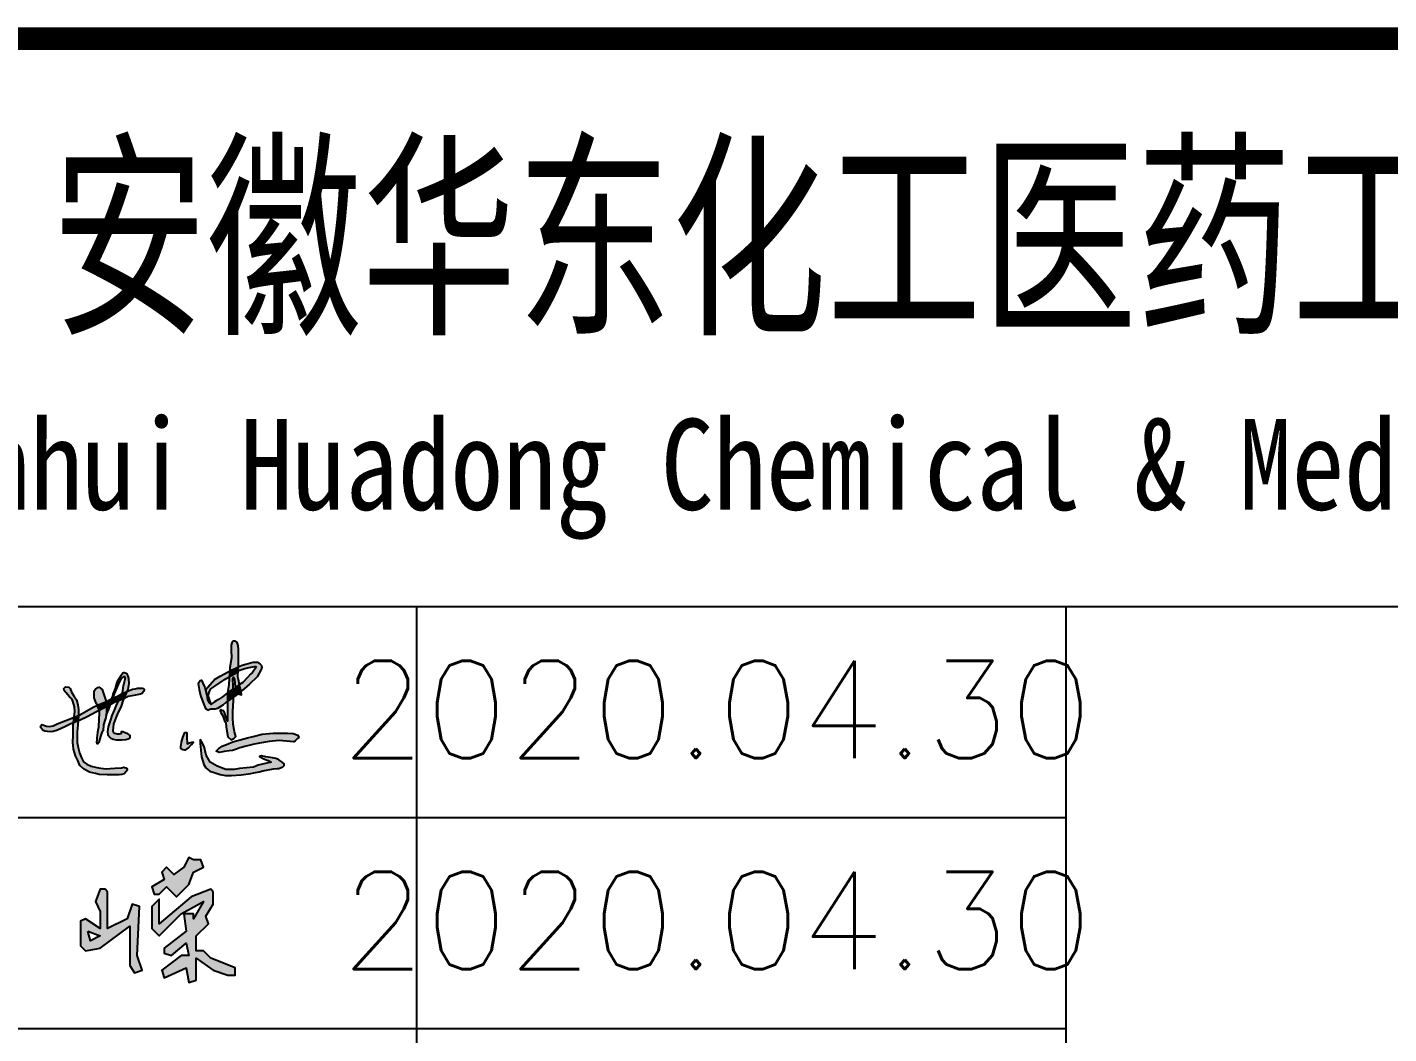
# Model space of a CAD drawing. Header units: millimetres. Extents: x 893615 to 896608, y 39650 to 40458.
# Drawn here: x 895490.57 to 895532.5, y 39689.48 to 39720.49 of the extents above; entities that cross this region are included whole.
import ezdxf
from ezdxf.enums import TextEntityAlignment as Align

# ---------------------------------------------------------------- set-up
doc = ezdxf.new("R2010")
doc.units = ezdxf.units.MM
doc.header["$LTSCALE"] = 1000
doc.header["$MEASUREMENT"] = 0
doc.layers.add('HATCH', color=8, linetype='Continuous')
doc.styles.add('ECEC_TQ', font='txt_l.shx', dxfattribs={"bigfont": 'hztxt_l.shx'})
doc.styles.add('ECEC_TQ_S', font='')
doc.styles.get('ECEC_TQ_S').set_extended_font_data('SimSun')

msp = doc.modelspace()

# ---------------------------------------------------------------- hatches: boundary and pattern name
at = {"linetype": 'Continuous'}
h = msp.add_hatch(color=256, dxfattribs=at)
h.paths.add_polyline_path([(895493.729, 39692.796), (895493.729, 39691.586), (895493.88, 39691.36), (895494.107, 39691.435), (895493.955, 39691.889), (895494.031, 39693.401), (895493.804, 39693.477), (895493.653, 39693.023), (895493.048, 39692.721), (895493.048, 39693.855), (895492.972, 39693.931), (895492.821, 39693.931), (895492.67, 39693.553), (895492.821, 39693.25), (895492.821, 39692.721), (895492.367, 39693.023), (895492.216, 39692.948), (895492.216, 39692.191), (895492.367, 39692.04), (895492.821, 39692.116)])
h.paths.add_polyline_path([(895492.821, 39692.494), (895492.519, 39692.343), (895492.443, 39692.645)], flags=16)
h.paths.add_polyline_path([(895495.544, 39694.082), (895495.695, 39694.46), (895495.997, 39694.611), (895495.922, 39694.838), (895495.695, 39694.838), (895495.544, 39694.914), (895495.392, 39694.611), (895495.09, 39694.385), (895494.863, 39694.611), (895494.712, 39694.46), (895494.787, 39694.233), (895494.409, 39694.006), (895494.485, 39693.78), (895494.636, 39693.78), (895494.863, 39694.006), (895495.165, 39693.704)])
h.paths.add_polyline_path([(895496.3, 39693.477), (895496.3, 39693.855), (895496.224, 39693.931), (895495.619, 39693.704), (895494.636, 39692.872), (895494.636, 39693.628), (895494.409, 39693.401), (895494.409, 39692.721), (895494.636, 39692.494), (895495.317, 39693.175), (895495.997, 39693.553), (895495.695, 39693.023), (895495.695, 39693.175), (895495.392, 39693.175), (895495.468, 39692.645), (895494.787, 39692.116), (895494.787, 39691.965), (895495.014, 39691.889), (895495.468, 39692.267), (895495.544, 39691.889), (895495.317, 39691.889), (895494.712, 39691.435), (895494.787, 39691.208), (895495.468, 39691.511), (895495.544, 39691.057), (895495.77, 39691.133), (895495.77, 39691.813), (895496.3, 39691.435), (895496.754, 39691.284), (895496.98, 39691.284), (895496.98, 39691.511), (895496.224, 39691.813), (895495.997, 39692.04), (895495.77, 39692.04), (895495.77, 39692.494), (895496.149, 39692.872), (895496.073, 39693.099)])
at = {"layer": 'HATCH'}
for points in [[(895497.074, 39701.313), (895497.064, 39701.443), (895497.032, 39701.534), (895496.969, 39701.576), (895496.91, 39701.576), (895496.868, 39701.53), (895496.85, 39701.453), (895496.857, 39701.303), (895496.864, 39701.061), (895496.815, 39700.77), (895496.807, 39700.659), (895496.853, 39700.686), (895496.997, 39700.745), (895497.076, 39700.782), (895497.081, 39700.899)], [(895496.379, 39700.213), (895496.663, 39700.407), (895496.794, 39700.482), (895496.807, 39700.659), (895496.764, 39700.634), (895496.518, 39700.495), (895496.343, 39700.398), (895496.059, 39700.078), (895496.098, 39699.91), (895496.126, 39699.769), (895496.16, 39699.683), (895496.237, 39699.622), (895496.148, 39699.907), (895496.182, 39700.023), (895496.227, 39700.112)], [(895497.076, 39700.782), (895496.997, 39700.745), (895496.853, 39700.686), (895496.807, 39700.659), (895496.794, 39700.482), (895497.006, 39700.604), (895497.069, 39700.645)], [(895497.789, 39700.83), (895497.75, 39700.872), (895497.662, 39700.93), (895497.61, 39700.935), (895497.533, 39700.932), (895497.452, 39700.91), (895497.306, 39700.866), (895497.192, 39700.834), (895497.102, 39700.795), (895497.076, 39700.782), (895497.069, 39700.645), (895497.122, 39700.68), (895497.278, 39700.733), (895497.404, 39700.767), (895497.511, 39700.789), (895497.558, 39700.798), (895497.607, 39700.796), (895497.623, 39700.771), (895497.513, 39700.611), (895497.446, 39700.561), (895497.359, 39700.458), (895497.21, 39700.3), (895497.11, 39700.24), (895497.124, 39700.169), (895497.162, 39700.031), (895497.257, 39700.109), (895497.415, 39700.254), (895497.656, 39700.483), (895497.779, 39700.706), (895497.796, 39700.776)], [(895493.353, 39700.171), (895493.425, 39700.332), (895493.475, 39700.422), (895493.511, 39700.453), (895493.552, 39700.489), (895493.577, 39700.493), (895493.585, 39700.445), (895493.567, 39700.351), (895493.514, 39700.145), (895493.501, 39700.029), (895493.471, 39699.942), (895493.484, 39699.95), (895493.554, 39699.99), (895493.652, 39700.031), (895493.675, 39700.084), (895493.713, 39700.269), (895493.697, 39700.425), (895493.678, 39700.497), (895493.661, 39700.541), (895493.643, 39700.567), (895493.623, 39700.582), (895493.561, 39700.599), (895493.53, 39700.599), (895493.454, 39700.511), (895493.422, 39700.462), (895493.388, 39700.409), (895493.351, 39700.351), (895493.309, 39700.244), (895493.28, 39700.114), (895493.237, 39700.02), (895493.207, 39699.944), (895493.201, 39699.887), (895493.169, 39699.808), (895493.197, 39699.823), (895493.216, 39699.83), (895493.259, 39699.952)], [(895496.052, 39700.106), (895496.037, 39700.145), (895495.981, 39700.281), (895495.946, 39700.351), (895495.938, 39700.374), (895495.895, 39700.366), (895495.878, 39700.335), (895495.837, 39700.277), (895495.869, 39700.089), (895495.912, 39699.908), (895495.984, 39699.709), (895496.065, 39699.507), (895496.151, 39699.45), (895496.193, 39699.475), (895496.23, 39699.481), (895496.255, 39699.482), (895496.305, 39699.482), (895496.36, 39699.483), (895496.431, 39699.503), (895496.593, 39699.608), (895496.686, 39699.685), (895496.739, 39699.721), (895496.741, 39699.98), (895496.583, 39699.857), (895496.464, 39699.783), (895496.393, 39699.74), (895496.337, 39699.709), (895496.263, 39699.656), (895496.237, 39699.622), (895496.16, 39699.683), (895496.126, 39699.769), (895496.098, 39699.91)], [(895497.069, 39700.645), (895497.006, 39700.604), (895496.794, 39700.482), (895496.776, 39700.243), (895496.741, 39699.98), (895496.914, 39700.097), (895496.911, 39700.209), (895496.906, 39700.391), (895496.908, 39700.424), (895496.923, 39700.471), (895496.951, 39700.406), (895496.964, 39700.295), (895496.966, 39700.265), (895496.972, 39700.192), (895496.988, 39700.15), (895497.11, 39700.24), (895497.078, 39700.401), (895497.06, 39700.478)], [(895497.124, 39700.169), (895497.11, 39700.24), (895497.109, 39700.24), (895496.988, 39700.15), (895496.986, 39700.13), (895497.018, 39700.015), (895497.067, 39699.955), (895497.162, 39700.031)], [(895492.135, 39699.616), (895492.084, 39699.774), (895492.01, 39699.895), (895491.94, 39700.01), (895491.893, 39700.114), (895491.85, 39700.163), (895491.755, 39700.167), (895491.701, 39700.118), (895491.712, 39700.052), (895491.742, 39700.018), (895491.769, 39699.988), (895491.807, 39699.935), (895491.876, 39699.864), (895491.943, 39699.801), (895491.974, 39699.726), (895492.028, 39699.55), (895492.041, 39699.398), (895492.021, 39699.254), (895492.018, 39699.234), (895492.146, 39699.288), (895492.15, 39699.468)], [(895492.93, 39699.93), (895492.878, 39700.086), (895492.786, 39700.162), (895492.741, 39700.15), (895492.677, 39700.102), (895492.633, 39700.05), (895492.633, 39699.966), (895492.633, 39699.826), (895492.697, 39699.665), (895492.72, 39699.598), (895492.731, 39699.603), (895493.001, 39699.717)], [(895493.216, 39699.83), (895493.197, 39699.823), (895493.169, 39699.808), (895493.107, 39699.606), (895493.139, 39699.625), (895493.182, 39699.732)], [(895493.429, 39699.821), (895493.471, 39699.942), (895493.381, 39699.893), (895493.216, 39699.83), (895493.182, 39699.732), (895493.139, 39699.625), (895493.258, 39699.693), (895493.378, 39699.735)], [(895493.652, 39700.031), (895493.554, 39699.99), (895493.484, 39699.95), (895493.471, 39699.942), (895493.429, 39699.821), (895493.378, 39699.735), (895493.526, 39699.787), (895493.549, 39699.799)], [(895494.063, 39699.945), (895494.11, 39699.969), (895494.132, 39699.992), (895494.153, 39700.027), (895494.168, 39700.065), (895494.168, 39700.093), (895494.164, 39700.104), (895494.155, 39700.117), (895494.108, 39700.133), (895494.015, 39700.133), (895493.965, 39700.126), (895493.895, 39700.113), (895493.818, 39700.096), (895493.741, 39700.07), (895493.664, 39700.036), (895493.652, 39700.031), (895493.549, 39699.799), (895493.677, 39699.867), (895493.904, 39699.91)], [(895496.925, 39699.74), (895496.922, 39699.846), (895496.739, 39699.721), (895496.738, 39699.454), (895496.736, 39699.24), (895496.738, 39699.11), (895496.685, 39699.243), (895496.657, 39699.35), (895496.622, 39699.426), (895496.574, 39699.445), (895496.547, 39699.457), (895496.526, 39699.459), (895496.518, 39699.43), (895496.534, 39699.384), (895496.592, 39699.272), (895496.619, 39699.212), (895496.65, 39699.118), (895496.684, 39699.067), (895496.7, 39698.941), (895496.728, 39698.741), (895496.751, 39698.625), (895496.856, 39698.54), (895496.936, 39698.577), (895496.991, 39698.641), (895496.957, 39698.787), (895496.911, 39699.016), (895496.9, 39699.215), (895496.9, 39699.417)], [(895496.914, 39700.097), (895496.741, 39699.98), (895496.739, 39699.721), (895496.922, 39699.846)], [(895497.018, 39700.015), (895496.986, 39700.13), (895496.988, 39700.15), (895496.932, 39700.108), (895496.914, 39700.097), (895496.922, 39699.846), (895496.999, 39699.899), (895497.067, 39699.955)], [(895497.162, 39700.031), (895497.067, 39699.955), (895497.166, 39699.924)], [(895492.723, 39699.414), (895492.786, 39699.445), (895492.743, 39699.532), (895492.72, 39699.598), (895492.604, 39699.541), (895492.192, 39699.308), (895492.146, 39699.288), (895492.134, 39699.116), (895492.205, 39699.143), (895492.401, 39699.24)], [(895493.014, 39699.393), (895493.019, 39699.559), (895492.786, 39699.445), (895492.791, 39699.337), (895492.777, 39699.179), (895492.762, 39698.926), (895492.737, 39698.775), (895492.728, 39698.672), (895492.718, 39698.613), (895492.716, 39698.563), (895492.716, 39698.518), (895492.709, 39698.462), (895492.71, 39698.433), (895492.715, 39698.42), (895492.722, 39698.414), (895492.749, 39698.415), (895492.778, 39698.459), (895492.828, 39698.639), (895492.869, 39698.76), (895492.91, 39698.816), (895492.922, 39698.996), (895492.962, 39699.132), (895492.994, 39699.224)], [(895493.021, 39699.656), (895493.001, 39699.717), (895492.731, 39699.603), (895492.72, 39699.598), (895492.743, 39699.532), (895492.786, 39699.445), (895493.019, 39699.559)], [(895493.169, 39699.808), (895493.014, 39699.723), (895493.001, 39699.717), (895493.021, 39699.656), (895493.019, 39699.559), (895493.056, 39699.577), (895493.107, 39699.606)], [(895493.139, 39699.625), (895493.107, 39699.606), (895493.034, 39699.442), (895493.012, 39699.378), (895493.001, 39699.284), (895493.083, 39699.484)], [(895493.473, 39699.576), (895493.537, 39699.772), (895493.549, 39699.799), (895493.526, 39699.787), (895493.378, 39699.735), (895493.331, 39699.652), (895493.253, 39699.453), (895493.182, 39699.284), (895493.138, 39699.148), (895493.103, 39699.06), (895493.064, 39698.933), (895493.048, 39698.791), (895493.057, 39698.696), (895493.124, 39698.61), (895493.144, 39698.585), (895493.213, 39698.558), (895493.312, 39698.541), (895493.377, 39698.539), (895493.486, 39698.539), (895493.604, 39698.543), (895493.675, 39698.566), (895493.71, 39698.582), (895493.739, 39698.602), (895493.745, 39698.633), (895493.737, 39698.671), (895493.655, 39698.727), (895493.605, 39698.746), (895493.512, 39698.78), (895493.461, 39698.788), (895493.461, 39698.75), (895493.458, 39698.725), (895493.406, 39698.712), (895493.337, 39698.715), (895493.268, 39698.733), (895493.23, 39698.763), (895493.214, 39698.814), (895493.238, 39699.033), (895493.356, 39699.32)], [(895491.915, 39699.034), (895491.995, 39699.064), (895492.018, 39699.234), (895491.897, 39699.183), (895491.495, 39699.028), (895491.37, 39698.969), (895491.253, 39698.948), (895491.161, 39698.957), (895491.1, 39698.974), (895491.034, 39699.007), (895491.007, 39698.997), (895490.986, 39698.972), (895490.983, 39698.929), (895491.007, 39698.887), (895491.038, 39698.85), (895491.068, 39698.823), (895491.113, 39698.801), (895491.191, 39698.791), (895491.282, 39698.785), (895491.37, 39698.791), (895491.506, 39698.839), (895491.733, 39698.933)], [(895492.107, 39698.642), (895492.11, 39698.783), (895492.125, 39698.989), (895492.134, 39699.116), (895491.995, 39699.064), (895491.982, 39698.969), (895491.988, 39698.685), (895491.978, 39698.461), (895491.999, 39698.251), (895492.056, 39698.044), (895492.125, 39697.895), (895492.19, 39697.748), (895492.303, 39697.642), (895492.485, 39697.545), (895492.678, 39697.504), (895492.789, 39697.469), (895493.034, 39697.454), (895493.301, 39697.461), (895493.405, 39697.462), (895493.48, 39697.468), (895493.558, 39697.491), (895493.63, 39697.567), (895493.648, 39697.604), (895493.648, 39697.62), (895493.635, 39697.658), (895493.608, 39697.671), (895493.571, 39697.684), (895493.544, 39697.69), (895493.473, 39697.677), (895493.268, 39697.663), (895493.125, 39697.651), (895493.003, 39697.64), (895492.838, 39697.659), (895492.715, 39697.685), (895492.543, 39697.726), (895492.405, 39697.782), (895492.304, 39697.859), (895492.243, 39697.986), (895492.181, 39698.133), (895492.144, 39698.297), (895492.114, 39698.457)], [(895492.146, 39699.288), (895492.018, 39699.234), (895491.995, 39699.064), (895492.134, 39699.116)], [(895495.627, 39698.392), (895495.677, 39698.453), (895495.694, 39698.464), (895495.637, 39698.468), (895495.564, 39698.443), (895495.524, 39698.418), (895495.496, 39698.423), (895495.493, 39698.45), (895495.493, 39698.488), (895495.488, 39698.546), (895495.488, 39698.588), (895495.488, 39698.648), (895495.486, 39698.684), (895495.486, 39698.729), (895495.481, 39698.759), (895495.416, 39698.764), (895495.395, 39698.711), (895495.358, 39698.611), (895495.313, 39698.46), (895495.298, 39698.38), (895495.287, 39698.332), (895495.295, 39698.282), (895495.363, 39698.239), (895495.413, 39698.224), (895495.453, 39698.227), (895495.534, 39698.29)], [(895497.316, 39698.345), (895497.565, 39698.401), (895497.728, 39698.432), (895498.027, 39698.483), (895498.332, 39698.513), (895498.785, 39698.475), (895498.818, 39698.508), (895498.892, 39698.577), (895498.938, 39698.605), (895498.904, 39698.676), (895498.765, 39698.729), (895498.589, 39698.742), (895498.368, 39698.747), (895498.144, 39698.74), (895497.809, 39698.709), (895497.527, 39698.64), (895497.354, 39698.597), (895496.903, 39698.48), (895496.707, 39698.396), (895496.575, 39698.34), (895496.458, 39698.256), (895496.394, 39698.185), (895496.478, 39698.144), (895496.6, 39698.172), (895496.641, 39698.175), (895496.786, 39698.195), (895496.898, 39698.213), (895497.018, 39698.248), (895497.115, 39698.294)], [(895496.025, 39698.329), (895495.948, 39698.469), (895495.898, 39698.543), (895495.9, 39698.425), (895495.936, 39698.013), (895496.011, 39697.777), (895496.071, 39697.679), (895496.192, 39697.574), (895496.332, 39697.533), (895496.518, 39697.465), (895496.673, 39697.438), (895496.863, 39697.436), (895497.159, 39697.461), (895497.46, 39697.495), (895497.549, 39697.515), (895497.712, 39697.549), (895497.825, 39697.579), (895498.16, 39697.642), (895498.267, 39697.65), (895498.318, 39697.65), (895498.439, 39697.703), (895498.485, 39697.751), (895498.487, 39697.799), (895498.424, 39697.85), (895498.354, 39697.904), (895498.308, 39697.932), (895498.231, 39697.959), (895498.124, 39697.981), (895497.924, 39698.013), (895497.782, 39698.039), (895497.721, 39698.025), (895497.836, 39697.961), (895497.88, 39697.942), (895497.993, 39697.896), (895498.041, 39697.866), (895498.086, 39697.844), (895497.686, 39697.757), (895497.54, 39697.698), (895497.105, 39697.658), (895496.944, 39697.619), (895496.687, 39697.619), (895496.418, 39697.729), (895496.206, 39697.848), (895496.083, 39698.069)]]:
    msp.add_hatch(color=256, dxfattribs=at).paths.add_polyline_path(points)

# ---------------------------------------------------------------- linework, layer by layer
for p, q in [((895467.565, 39702.645), (895577.565, 39702.645)), ((895502.565, 39670.145), (895502.565, 39702.645)), ((895522.565, 39670.145), (895522.565, 39702.645)), ((895467.565, 39696.145), (895522.565, 39696.145)), ((895467.565, 39689.645), (895522.565, 39689.645))]:
    msp.add_line(p, q)
at = {"const_width": 0.7}
msp.add_lwpolyline([(895647.565, 39720.145), (895467.565, 39720.145)], dxfattribs=at)
for points in [[(895496.986, 39700.13), (895497.018, 39700.015), (895497.067, 39699.955), (895497.166, 39699.924), (895497.162, 39700.031), (895497.124, 39700.169), (895497.078, 39700.401), (895497.06, 39700.478), (895497.081, 39700.899), (895497.074, 39701.313), (895497.064, 39701.443), (895497.032, 39701.534), (895496.969, 39701.576), (895496.91, 39701.576), (895496.868, 39701.53), (895496.85, 39701.453), (895496.857, 39701.303), (895496.864, 39701.061), (895496.815, 39700.77), (895496.776, 39700.243), (895496.741, 39699.98), (895496.738, 39699.454), (895496.736, 39699.24), (895496.738, 39699.11), (895496.685, 39699.243), (895496.657, 39699.35), (895496.622, 39699.426)], [(895495.837, 39700.277), (895495.878, 39700.335), (895495.895, 39700.366), (895495.895, 39700.366), (895495.938, 39700.374), (895495.946, 39700.351), (895495.981, 39700.281), (895496.037, 39700.145), (895496.052, 39700.106), (895496.098, 39699.91), (895496.126, 39699.769), (895496.16, 39699.683), (895496.237, 39699.622), (895496.148, 39699.907), (895496.182, 39700.023), (895496.227, 39700.112), (895496.379, 39700.213), (895496.663, 39700.407), (895497.006, 39700.604), (895497.122, 39700.68), (895497.278, 39700.733), (895497.404, 39700.767), (895497.511, 39700.789), (895497.558, 39700.798), (895497.607, 39700.796), (895497.623, 39700.771), (895497.513, 39700.611), (895497.446, 39700.561), (895497.359, 39700.458), (895497.21, 39700.3), (895497.109, 39700.24), (895496.932, 39700.108), (895496.741, 39699.98), (895496.583, 39699.857), (895496.464, 39699.783), (895496.393, 39699.74), (895496.337, 39699.709), (895496.263, 39699.656), (895496.237, 39699.622)], [(895496.059, 39700.078), (895496.343, 39700.398), (895496.518, 39700.495), (895496.764, 39700.634), (895496.853, 39700.686), (895496.997, 39700.745), (895497.102, 39700.795), (895497.192, 39700.834), (895497.306, 39700.866), (895497.452, 39700.91), (895497.533, 39700.932), (895497.61, 39700.935), (895497.662, 39700.93), (895497.75, 39700.872), (895497.789, 39700.83), (895497.796, 39700.776), (895497.779, 39700.706), (895497.656, 39700.483), (895497.415, 39700.254), (895497.257, 39700.109), (895496.999, 39699.899), (895496.686, 39699.685), (895496.593, 39699.608), (895496.431, 39699.503), (895496.36, 39699.483), (895496.305, 39699.482), (895496.255, 39699.482), (895496.23, 39699.481), (895496.193, 39699.475), (895496.151, 39699.45)], [(895493.001, 39699.284), (895493.083, 39699.484), (895493.182, 39699.732), (895493.259, 39699.952), (895493.353, 39700.171), (895493.425, 39700.332), (895493.475, 39700.422), (895493.511, 39700.453), (895493.552, 39700.489), (895493.577, 39700.493), (895493.585, 39700.445), (895493.567, 39700.351), (895493.514, 39700.145), (895493.501, 39700.029), (895493.429, 39699.821), (895493.331, 39699.652), (895493.253, 39699.453), (895493.182, 39699.284), (895493.138, 39699.148), (895493.103, 39699.06), (895493.064, 39698.933), (895493.048, 39698.791), (895493.057, 39698.696), (895493.124, 39698.61), (895493.144, 39698.585), (895493.213, 39698.558), (895493.312, 39698.541), (895493.377, 39698.539), (895493.486, 39698.539), (895493.604, 39698.543), (895493.675, 39698.566), (895493.71, 39698.582), (895493.739, 39698.602), (895493.745, 39698.633), (895493.737, 39698.671), (895493.655, 39698.727), (895493.605, 39698.746), (895493.512, 39698.78), (895493.461, 39698.788), (895493.461, 39698.75), (895493.458, 39698.725), (895493.406, 39698.712), (895493.337, 39698.715), (895493.268, 39698.733), (895493.23, 39698.763), (895493.214, 39698.814), (895493.238, 39699.033), (895493.356, 39699.32), (895493.473, 39699.576), (895493.537, 39699.772), (895493.675, 39700.084), (895493.713, 39700.269), (895493.697, 39700.425), (895493.678, 39700.497), (895493.661, 39700.541), (895493.643, 39700.567), (895493.623, 39700.582), (895493.561, 39700.599), (895493.53, 39700.599), (895493.454, 39700.511), (895493.422, 39700.462), (895493.388, 39700.409), (895493.351, 39700.351), (895493.309, 39700.244), (895493.28, 39700.114), (895493.237, 39700.02), (895493.207, 39699.944), (895493.201, 39699.887)], [(895495.837, 39700.277), (895495.869, 39700.089), (895495.912, 39699.908), (895495.984, 39699.709), (895496.065, 39699.507), (895496.151, 39699.45)], [(895496.622, 39699.426), (895496.574, 39699.445), (895496.547, 39699.457), (895496.526, 39699.459), (895496.518, 39699.43), (895496.534, 39699.384), (895496.592, 39699.272), (895496.619, 39699.212), (895496.65, 39699.118), (895496.684, 39699.067), (895496.7, 39698.941), (895496.728, 39698.741), (895496.751, 39698.625), (895496.856, 39698.54), (895496.936, 39698.577), (895496.991, 39698.641), (895496.991, 39698.641), (895496.957, 39698.787), (895496.911, 39699.016), (895496.9, 39699.215), (895496.9, 39699.417), (895496.925, 39699.74), (895496.911, 39700.209), (895496.906, 39700.391), (895496.908, 39700.424), (895496.923, 39700.471), (895496.923, 39700.471), (895496.951, 39700.406), (895496.964, 39700.295), (895496.966, 39700.265), (895496.972, 39700.192), (895496.988, 39700.15), (895496.986, 39700.13)], [(895494.155, 39700.117), (895494.164, 39700.104), (895494.168, 39700.093), (895494.168, 39700.065), (895494.153, 39700.027), (895494.132, 39699.992), (895494.11, 39699.969), (895494.063, 39699.945), (895493.904, 39699.91), (895493.677, 39699.867), (895493.526, 39699.787), (895493.258, 39699.693), (895493.056, 39699.577), (895492.723, 39699.414), (895492.401, 39699.24), (895492.205, 39699.143), (895491.915, 39699.034), (895491.733, 39698.933), (895491.506, 39698.839), (895491.37, 39698.791), (895491.282, 39698.785), (895491.191, 39698.791), (895491.113, 39698.801), (895491.068, 39698.823), (895491.038, 39698.85), (895491.007, 39698.887), (895490.983, 39698.929), (895490.986, 39698.972), (895491.007, 39698.997), (895491.034, 39699.007)], [(895491.034, 39699.007), (895491.1, 39698.974), (895491.161, 39698.957), (895491.253, 39698.948), (895491.37, 39698.969), (895491.495, 39699.028), (895491.897, 39699.183), (895492.192, 39699.308), (895492.604, 39699.541), (895492.731, 39699.603), (895493.014, 39699.723), (895493.197, 39699.823), (895493.381, 39699.893), (895493.484, 39699.95), (895493.554, 39699.99), (895493.664, 39700.036), (895493.741, 39700.07), (895493.818, 39700.096), (895493.895, 39700.113), (895493.965, 39700.126), (895494.015, 39700.133), (895494.108, 39700.133), (895494.108, 39700.133), (895494.155, 39700.117)], [(895491.712, 39700.052), (895491.701, 39700.118), (895491.755, 39700.167), (895491.85, 39700.163), (895491.893, 39700.114), (895491.94, 39700.01), (895492.01, 39699.895), (895492.084, 39699.774), (895492.135, 39699.616), (895492.15, 39699.468), (895492.146, 39699.288), (895492.125, 39698.989), (895492.11, 39698.783), (895492.107, 39698.642), (895492.114, 39698.457), (895492.144, 39698.297), (895492.181, 39698.133), (895492.243, 39697.986), (895492.304, 39697.859), (895492.405, 39697.782), (895492.543, 39697.726), (895492.715, 39697.685), (895492.838, 39697.659), (895493.003, 39697.64), (895493.125, 39697.651), (895493.268, 39697.663), (895493.473, 39697.677), (895493.544, 39697.69), (895493.571, 39697.684), (895493.608, 39697.671), (895493.635, 39697.658), (895493.648, 39697.62), (895493.648, 39697.604), (895493.63, 39697.567), (895493.558, 39697.491), (895493.48, 39697.468), (895493.405, 39697.462), (895493.301, 39697.461), (895493.034, 39697.454), (895492.789, 39697.469), (895492.678, 39697.504), (895492.485, 39697.545), (895492.303, 39697.642), (895492.19, 39697.748), (895492.125, 39697.895), (895492.056, 39698.044), (895491.999, 39698.251), (895491.978, 39698.461), (895491.988, 39698.685), (895491.982, 39698.969), (895492.021, 39699.254), (895492.041, 39699.398), (895492.028, 39699.55), (895491.974, 39699.726), (895491.943, 39699.801), (895491.876, 39699.864), (895491.807, 39699.935), (895491.769, 39699.988), (895491.742, 39700.018), (895491.712, 39700.052)], [(895492.697, 39699.665), (895492.633, 39699.826), (895492.633, 39699.966), (895492.633, 39700.05), (895492.677, 39700.102), (895492.741, 39700.15), (895492.786, 39700.162), (895492.878, 39700.086), (895492.93, 39699.93), (895493.021, 39699.656), (895493.014, 39699.393), (895492.994, 39699.224), (895492.962, 39699.132), (895492.922, 39698.996), (895492.91, 39698.816), (895492.869, 39698.76), (895492.828, 39698.639), (895492.778, 39698.459), (895492.749, 39698.415), (895492.722, 39698.414)], [(895493.201, 39699.887), (895493.169, 39699.808), (895493.107, 39699.606), (895493.034, 39699.442), (895493.012, 39699.378)], [(895492.697, 39699.665), (895492.743, 39699.532), (895492.786, 39699.445), (895492.791, 39699.337), (895492.777, 39699.179), (895492.762, 39698.926), (895492.737, 39698.775), (895492.728, 39698.672), (895492.718, 39698.613), (895492.716, 39698.563), (895492.716, 39698.518), (895492.709, 39698.462), (895492.71, 39698.433)], [(895495.416, 39698.764), (895495.395, 39698.711), (895495.358, 39698.611), (895495.313, 39698.46), (895495.298, 39698.38), (895495.287, 39698.332), (895495.295, 39698.282), (895495.295, 39698.282), (895495.363, 39698.239), (895495.413, 39698.224), (895495.453, 39698.227), (895495.534, 39698.29), (895495.627, 39698.392), (895495.677, 39698.453), (895495.712, 39698.475)], [(895495.416, 39698.764), (895495.481, 39698.759), (895495.486, 39698.729), (895495.486, 39698.684), (895495.488, 39698.648), (895495.488, 39698.588), (895495.488, 39698.546), (895495.493, 39698.488), (895495.493, 39698.45), (895495.496, 39698.423), (895495.496, 39698.423), (895495.524, 39698.418), (895495.564, 39698.443), (895495.637, 39698.468), (895495.637, 39698.468), (895495.694, 39698.464)], [(895496.458, 39698.256), (895496.575, 39698.34), (895496.707, 39698.396), (895496.903, 39698.48), (895497.354, 39698.597), (895497.527, 39698.64), (895497.809, 39698.709), (895498.144, 39698.74), (895498.368, 39698.747), (895498.589, 39698.742), (895498.765, 39698.729), (895498.904, 39698.676), (895498.904, 39698.676), (895498.938, 39698.605), (895498.892, 39698.577), (895498.818, 39698.508), (895498.785, 39698.475), (895498.785, 39698.475), (895498.332, 39698.513), (895498.027, 39698.483), (895497.728, 39698.432), (895497.565, 39698.401), (895497.316, 39698.345), (895497.115, 39698.294), (895497.018, 39698.248), (895496.898, 39698.213), (895496.786, 39698.195), (895496.641, 39698.175), (895496.6, 39698.172), (895496.478, 39698.144), (895496.394, 39698.185), (895496.458, 39698.256), (895496.458, 39698.256)], [(895492.71, 39698.433), (895492.715, 39698.42), (895492.722, 39698.414)], [(895495.898, 39698.543), (895495.9, 39698.425), (895495.936, 39698.013), (895496.011, 39697.777), (895496.071, 39697.679), (895496.192, 39697.574), (895496.332, 39697.533), (895496.518, 39697.465), (895496.673, 39697.438), (895496.863, 39697.436), (895497.159, 39697.461), (895497.46, 39697.495), (895497.549, 39697.515), (895497.712, 39697.549), (895497.825, 39697.579), (895498.16, 39697.642), (895498.267, 39697.65), (895498.318, 39697.65), (895498.439, 39697.703), (895498.485, 39697.751), (895498.487, 39697.799), (895498.424, 39697.85), (895498.354, 39697.904), (895498.308, 39697.932), (895498.231, 39697.959), (895498.124, 39697.981), (895497.924, 39698.013), (895497.782, 39698.039), (895497.721, 39698.025), (895497.721, 39698.025), (895497.721, 39698.025), (895497.836, 39697.961), (895497.88, 39697.942), (895497.993, 39697.896), (895498.041, 39697.866), (895498.086, 39697.844), (895497.686, 39697.757), (895497.54, 39697.698), (895497.105, 39697.658), (895496.944, 39697.619), (895496.687, 39697.619), (895496.418, 39697.729), (895496.206, 39697.848), (895496.083, 39698.069), (895496.025, 39698.329), (895495.948, 39698.469), (895495.898, 39698.543)]]:
    msp.add_lwpolyline(points)
at = {"linetype": 'Continuous', "elevation": 2318108.623}
for points in [[(895495.695, 39694.838), (895495.544, 39694.914), (895495.392, 39694.611), (895495.09, 39694.385), (895494.863, 39694.611), (895494.712, 39694.46), (895494.787, 39694.233), (895494.409, 39694.006), (895494.485, 39693.78), (895494.636, 39693.78), (895494.863, 39694.006), (895495.165, 39693.704), (895495.544, 39694.082), (895495.695, 39694.46), (895495.997, 39694.611), (895495.922, 39694.838), (895495.695, 39694.838)], [(895493.048, 39693.855), (895492.972, 39693.931), (895492.821, 39693.931), (895492.67, 39693.553), (895492.821, 39693.25), (895492.821, 39692.721), (895492.367, 39693.023), (895492.216, 39692.948), (895492.216, 39692.191), (895492.367, 39692.04), (895492.821, 39692.116), (895493.729, 39692.796), (895493.729, 39691.586), (895493.88, 39691.36), (895494.107, 39691.435), (895493.955, 39691.889), (895494.031, 39693.401), (895493.804, 39693.477), (895493.653, 39693.023), (895493.048, 39692.721), (895493.048, 39693.855)], [(895496.3, 39693.855), (895496.224, 39693.931), (895495.619, 39693.704), (895494.636, 39692.872), (895494.636, 39693.628), (895494.409, 39693.401), (895494.409, 39692.721), (895494.636, 39692.494), (895495.317, 39693.175), (895495.997, 39693.553), (895495.695, 39693.023), (895495.695, 39693.175), (895495.392, 39693.175), (895495.468, 39692.645), (895494.787, 39692.116), (895494.787, 39691.965), (895495.014, 39691.889), (895495.468, 39692.267), (895495.544, 39691.889), (895495.317, 39691.889), (895494.712, 39691.435), (895494.787, 39691.208), (895495.468, 39691.511), (895495.544, 39691.057), (895495.77, 39691.133), (895495.77, 39691.813), (895496.3, 39691.435), (895496.754, 39691.284), (895496.98, 39691.284), (895496.98, 39691.511), (895496.224, 39691.813), (895495.997, 39692.04), (895495.77, 39692.04), (895495.77, 39692.494), (895496.149, 39692.872), (895496.073, 39693.099), (895496.3, 39693.477), (895496.3, 39693.855)], [(895492.443, 39692.645), (895492.821, 39692.494), (895492.519, 39692.343), (895492.443, 39692.645)]]:
    msp.add_lwpolyline(points, dxfattribs=at)

# ---------------------------------------------------------------- texts
at = {"style": 'ECEC_TQ_S'}
for s, height, width, p in [('安徽华东化工医药工程有限责任公司', 5, 0.7, (895529.514, 39714.145)), ('Anhui Huadong Chemical & Medical Engineering Co.,Ltd', 2.8, 0.85, (895529.514, 39706.645))]:
    msp.add_text(s, height=height, dxfattribs=dict(at, width=width)).set_placement(p, align=Align.MIDDLE)
at = {"style": 'ECEC_TQ'}
for p in [(895511.809, 39699.473), (895511.809, 39692.973)]:
    msp.add_attdef('2020.04.30', text=' ', height=3, dxfattribs=at).set_placement(p, align=Align.MIDDLE)

doc.saveas('drawing.dxf')
